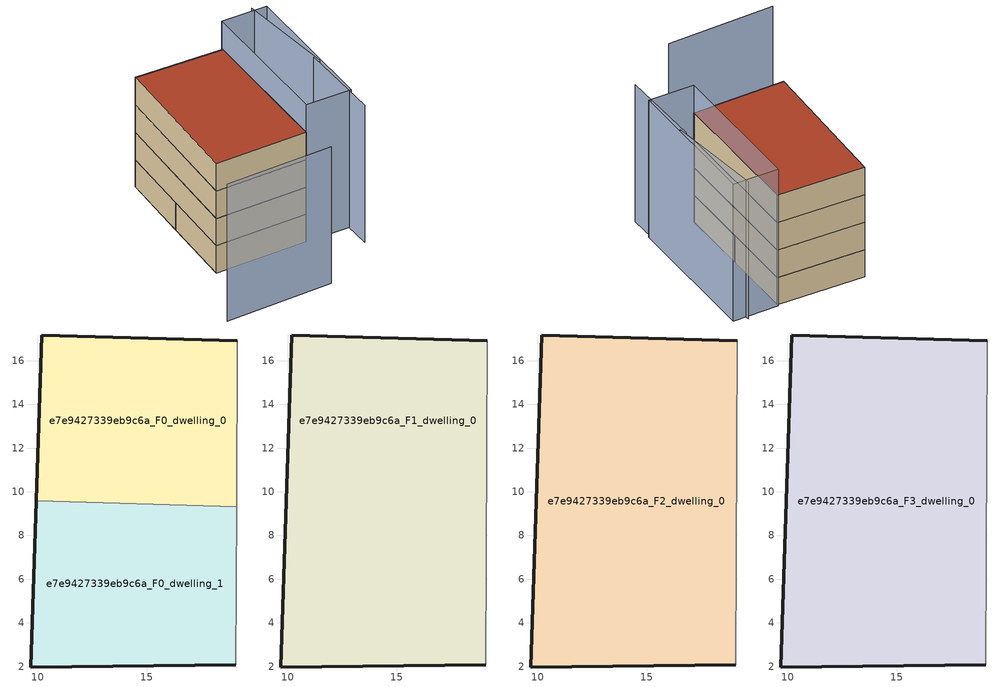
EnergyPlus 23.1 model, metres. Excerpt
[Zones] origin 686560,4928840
e7e9427339eb9c6a_F0_dwelling_0
 floor ground (EU_floor_Construction): 19.1,9.32 19.14,16.91 10.19,17.17 9.93,9.58 z0
 wall outside (EU_wall_Construction): 9.93,9.58 10.19,17.17 19.14,16.91 z0:3
 wall adiabatic (EU_wall_Construction): 19.14,16.91 19.1,9.32 z0:3
 wall to e7e9427339eb9c6a_F0_dwelling_1 (EU_wall_Construction): 19.1,9.32 9.93,9.58 z0:3
e7e9427339eb9c6a_F0_dwelling_1
 floor ground (EU_floor_Construction): 19.06,2.09 19.1,9.32 9.93,9.58 9.67,1.98 z0
 wall outside (EU_wall_Construction): 19.06,2.09 9.67,1.98 9.93,9.58 z0:3
 wall adiabatic (EU_wall_Construction): 19.1,9.32 19.06,2.09 z0:3
e7e9427339eb9c6a_F1_dwelling_0
 floor to e7e9427339eb9c6a_F0_dwelling_0 (EU_floor_Construction): 19.1,9.32 19.14,16.91 10.19,17.17 9.93,9.58 z3
 floor to e7e9427339eb9c6a_F0_dwelling_1 (EU_floor_Construction): 19.06,2.09 19.1,9.32 9.93,9.58 9.67,1.98 z3
 wall outside (EU_wall_Construction): 19.06,2.09 9.67,1.98 10.19,17.17 19.14,16.91 z3:6
 wall adiabatic (EU_wall_Construction): 19.14,16.91 19.06,2.09 z3:6
e7e9427339eb9c6a_F2_dwelling_0
 floor to e7e9427339eb9c6a_F1_dwelling_0 (EU_floor_Construction): 19.06,2.09 19.14,16.91 10.19,17.17 9.67,1.98 z6
 wall outside (EU_wall_Construction): 19.06,2.09 9.67,1.98 10.19,17.17 19.14,16.91 z6:9
 wall adiabatic (EU_wall_Construction): 19.14,16.91 19.06,2.09 z6:9
e7e9427339eb9c6a_F3_dwelling_0
 floor to e7e9427339eb9c6a_F2_dwelling_0 (EU_floor_Construction): 19.06,2.09 19.14,16.91 10.19,17.17 9.67,1.98 z9
 wall outside (EU_wall_Construction): 19.06,2.09 9.67,1.98 10.19,17.17 19.14,16.91 z9:12
 wall adiabatic (EU_wall_Construction): 19.14,16.91 19.06,2.09 z9:12
 roof outside (EU_roof_Construction): 19.14,16.91 19.06,2.09 9.67,1.98 10.19,17.17 z12
shading: 6.78,-4.88 17.75,-4.59 / 23.57,-0.61 23.4,8.09 / 23.63,7.42 22.47,17.42 / 19.06,2.09 19.14,17.08 / 19.14,17.08 23.8,17.05 / 23.8,17.05 23.72,2.07 / 23.72,2.07 19.06,2.09 z0:15
[Building]
EU S2 Campaign: North Axis=0; Terrain=City; Solar Distribution=FullExterior
[Site:Location]
Bologna: Latitude=44.5; Longitude=11.25; Time Zone=1; Elevation=37
[SizingPeriod:WeatherFileDays]
AnnualSizingPeriod: Begin Month=1; Begin Day of Month=1; End Month=12; End Day of Month=31; Day of Week for Start Day=Monday; Use Weather File Daylight Saving Period=No; Use Weather File Rain and Snow Indicators=No
[MATERIAL]
EU_InternalMass_Material: Roughness=MediumRough; Thickness=0.1; Conductivity=1; Density=1800; Specific Heat=900; Thermal Absorptance=0.9; Solar Absorptance=0.7; Visible Absorptance=0.7
[MATERIAL:NOMASS] Roughness=MediumRough; Thermal Absorptance=0.9; Solar Absorptance=0.7; Visible Absorptance=0.7
Name | Thermal Resistance
EU_wall_NoMass | 0.937881
EU_roof_NoMass | 0.548572
EU_floor_NoMass | 0.71348
[CONSTRUCTION]
EU_wall_Construction: EU_wall_NoMass
EU_roof_Construction: EU_roof_NoMass
EU_floor_Construction: EU_floor_NoMass
EU_InternalMass_Construction: EU_InternalMass_Material
[ZONE] Type=1; Multiplier=1; Ceiling Height=autocalculate; Floor Area=autocalculate; Part of Total Floor Area=Yes
Name | Volume
e7e9427339eb9c6a_F0_dwelling_0 | 206.429
e7e9427339eb9c6a_F1_dwelling_0 | 412.841
e7e9427339eb9c6a_F2_dwelling_0; e7e9427339eb9c6a_F3_dwelling_0 | 412.842
e7e9427339eb9c6a_F0_dwelling_1 | 206.416
[INTERNALMASS] Construction=EU_InternalMass_Construction
Name | Zone or ZoneList | Surface Area
e7e9427339eb9c6a_F0_dwelling_0_EU_InternalMass | e7e9427339eb9c6a_F0_dwelling_0 | 68.8102
e7e9427339eb9c6a_F0_dwelling_1_EU_InternalMass | e7e9427339eb9c6a_F0_dwelling_1 | 68.8053
e7e9427339eb9c6a_F1_dwelling_0_EU_InternalMass | e7e9427339eb9c6a_F1_dwelling_0 | 137.614
e7e9427339eb9c6a_F2_dwelling_0_EU_InternalMass | e7e9427339eb9c6a_F2_dwelling_0 | 137.614
e7e9427339eb9c6a_F3_dwelling_0_EU_InternalMass | e7e9427339eb9c6a_F3_dwelling_0 | 137.614
[OTHEREQUIPMENT] Fuel Type=Electricity; Design Level Calculation Method=Watts/Area; Power per Zone Floor Area=1; Fraction Latent=0; Fraction Radiant=0; Fraction Lost=0; Carbon Dioxide Generation Rate=0; EndUse Subcategory=EU_Step8_InternalGains
Name | Zone or ZoneList or Space or SpaceList | Schedule
EU_Step8_InternalGain_e7e9427339eb9c6a_F0_dwelling_0_f000 | e7e9427339eb9c6a_F0_dwelling_0 | EU_Step8_GainSchedule_e7e9427339eb9c6a_F0_dwelling_0_f000
EU_Step8_InternalGain_e7e9427339eb9c6a_F0_dwelling_1_f000 | e7e9427339eb9c6a_F0_dwelling_1 | EU_Step8_GainSchedule_e7e9427339eb9c6a_F0_dwelling_1_f000
EU_Step8_InternalGain_e7e9427339eb9c6a_F1_dwelling_0_f000 | e7e9427339eb9c6a_F1_dwelling_0 | EU_Step8_GainSchedule_e7e9427339eb9c6a_F1_dwelling_0_f000
EU_Step8_InternalGain_e7e9427339eb9c6a_F2_dwelling_0_f000 | e7e9427339eb9c6a_F2_dwelling_0 | EU_Step8_GainSchedule_e7e9427339eb9c6a_F2_dwelling_0_f000
EU_Step8_InternalGain_e7e9427339eb9c6a_F3_dwelling_0_f000 | e7e9427339eb9c6a_F3_dwelling_0 | EU_Step8_GainSchedule_e7e9427339eb9c6a_F3_dwelling_0_f000
[ZONEVENTILATION:DESIGNFLOWRATE] Schedule=EU_AlwaysOn; Design Flow Rate Calculation Method=AirChanges/Hour; Air Changes per Hour=0.687892; Ventilation Type=Natural; Fan Pressure Rise=0; Fan Total Efficiency=1; Constant Term Coefficient=1; Temperature Term Coefficient=0; Velocity Term Coefficient=0; Velocity Squared Term Coefficient=0; Minimum Indoor Temperature=-100; Maximum Indoor Temperature=100; Delta Temperature=-100; Minimum Outdoor Temperature=-100; Maximum Outdoor Temperature=100; Maximum Wind Speed=40
Name | Zone or ZoneList or Space or SpaceList
EU_ConstantAir_e7e9427339eb9c6a_F0_dwelling_0 | e7e9427339eb9c6a_F0_dwelling_0
EU_ConstantAir_e7e9427339eb9c6a_F0_dwelling_1 | e7e9427339eb9c6a_F0_dwelling_1
EU_ConstantAir_e7e9427339eb9c6a_F1_dwelling_0 | e7e9427339eb9c6a_F1_dwelling_0
EU_ConstantAir_e7e9427339eb9c6a_F2_dwelling_0 | e7e9427339eb9c6a_F2_dwelling_0
EU_ConstantAir_e7e9427339eb9c6a_F3_dwelling_0 | e7e9427339eb9c6a_F3_dwelling_0
[HVACTEMPLATE:THERMOSTAT] Constant Heating Setpoint=20; Constant Cooling Setpoint=50
EU_HeatOnly_e7e9427339eb9c6a_F0_dwelling_0; EU_HeatOnly_e7e9427339eb9c6a_F0_dwelling_1; EU_HeatOnly_e7e9427339eb9c6a_F1_dwelling_0; EU_HeatOnly_e7e9427339eb9c6a_F2_dwelling_0; EU_HeatOnly_e7e9427339eb9c6a_F3_dwelling_0
[HVACTEMPLATE:ZONE:IDEALLOADSAIRSYSTEM] System Availability Schedule=EU_AlwaysOn; Maximum Heating Supply Air Temperature=50; Minimum Cooling Supply Air Temperature=13; Maximum Heating Supply Air Humidity Ratio=0.0156; Minimum Cooling Supply Air Humidity Ratio=0.0077; Heating Limit=NoLimit; Cooling Limit=NoLimit; Heating Availability Schedule=EU_AlwaysOn; Cooling Availability Schedule=EU_CoolingOff; Dehumidification Control Type=ConstantSensibleHeatRatio; Cooling Sensible Heat Ratio=0.7; Dehumidification Setpoint=60; Humidification Control Type=None; Humidification Setpoint=30; Outdoor Air Method=None; Outdoor Air Flow Rate per Person=0.00944; Outdoor Air Flow Rate per Zone Floor Area=0; Outdoor Air Flow Rate per Zone=0; Demand Controlled Ventilation Type=None; Outdoor Air Economizer Type=NoEconomizer; Heat Recovery Type=None; Sensible Heat Recovery Effectiveness=0.7; Latent Heat Recovery Effectiveness=0.65
Name | Template Thermostat
e7e9427339eb9c6a_F0_dwelling_0 | EU_HeatOnly_e7e9427339eb9c6a_F0_dwelling_0
e7e9427339eb9c6a_F0_dwelling_1 | EU_HeatOnly_e7e9427339eb9c6a_F0_dwelling_1
e7e9427339eb9c6a_F1_dwelling_0 | EU_HeatOnly_e7e9427339eb9c6a_F1_dwelling_0
e7e9427339eb9c6a_F2_dwelling_0 | EU_HeatOnly_e7e9427339eb9c6a_F2_dwelling_0
e7e9427339eb9c6a_F3_dwelling_0 | EU_HeatOnly_e7e9427339eb9c6a_F3_dwelling_0
[SIZING:ZONE] Zone Cooling Design Supply Air Temperature Input Method=SupplyAirTemperature; Zone Cooling Design Supply Air Temperature=13; Zone Heating Design Supply Air Temperature Input Method=SupplyAirTemperature; Zone Heating Design Supply Air Temperature=50; Zone Cooling Design Supply Air Humidity Ratio=0.008; Zone Heating Design Supply Air Humidity Ratio=0.008; Cooling Design Air Flow Method=DesignDay; Cooling Design Air Flow Rate=0; Cooling Minimum Air Flow per Zone Floor Area=0.000762; Cooling Minimum Air Flow=0; Cooling Minimum Air Flow Fraction=0.2; Heating Design Air Flow Method=DesignDay; Heating Design Air Flow Rate=0; Heating Maximum Air Flow per Zone Floor Area=0.002032; Heating Maximum Air Flow=0.141576; Heating Maximum Air Flow Fraction=0.3; Account for Dedicated Outdoor Air System=No; Dedicated Outdoor Air System Control Strategy=NeutralSupplyAir; Dedicated Outdoor Air Low Setpoint Temperature for Design=autosize; Dedicated Outdoor Air High Setpoint Temperature for Design=autosize; Zone Load Sizing Method=Sensible Load Only No Latent Load; Zone Latent Cooling Design Supply Air Humidity Ratio Input Method=HumidityRatioDifference; Zone Cooling Design Supply Air Humidity Ratio Difference=0.005; Zone Latent Heating Design Supply Air Humidity Ratio Input Method=HumidityRatioDifference; Zone Humidification Design Supply Air Humidity Ratio Difference=0.005
e7e9427339eb9c6a_F0_dwelling_0; e7e9427339eb9c6a_F0_dwelling_1; e7e9427339eb9c6a_F1_dwelling_0; e7e9427339eb9c6a_F2_dwelling_0; e7e9427339eb9c6a_F3_dwelling_0
[SCHEDULE:CONSTANT]
Name | Hourly Value
EU_AlwaysOn | 1
EU_CoolingOff | 0
[SCHEDULE:FILE] Column Number=1; Rows to Skip at Top=0; Number of Hours of Data=8760; Column Separator=Comma; Interpolate to Timestep=No; Minutes per Item=60; Adjust Schedule for Daylight Savings=Yes
Name | File
EU_Step8_GainSchedule_e7e9427339eb9c6a_F0_dwelling_0_f000 | ../../schedules/e7e9427339eb9c6a/e7e9427339eb9c6a_F0_dwelling_0_f000_gain.csv
EU_Step8_GainSchedule_e7e9427339eb9c6a_F0_dwelling_1_f000 | ../../schedules/e7e9427339eb9c6a/e7e9427339eb9c6a_F0_dwelling_1_f000_gain.csv
EU_Step8_GainSchedule_e7e9427339eb9c6a_F1_dwelling_0_f000 | ../../schedules/e7e9427339eb9c6a/e7e9427339eb9c6a_F1_dwelling_0_f000_gain.csv
EU_Step8_GainSchedule_e7e9427339eb9c6a_F2_dwelling_0_f000 | ../../schedules/e7e9427339eb9c6a/e7e9427339eb9c6a_F2_dwelling_0_f000_gain.csv
EU_Step8_GainSchedule_e7e9427339eb9c6a_F3_dwelling_0_f000 | ../../schedules/e7e9427339eb9c6a/e7e9427339eb9c6a_F3_dwelling_0_f000_gain.csv
